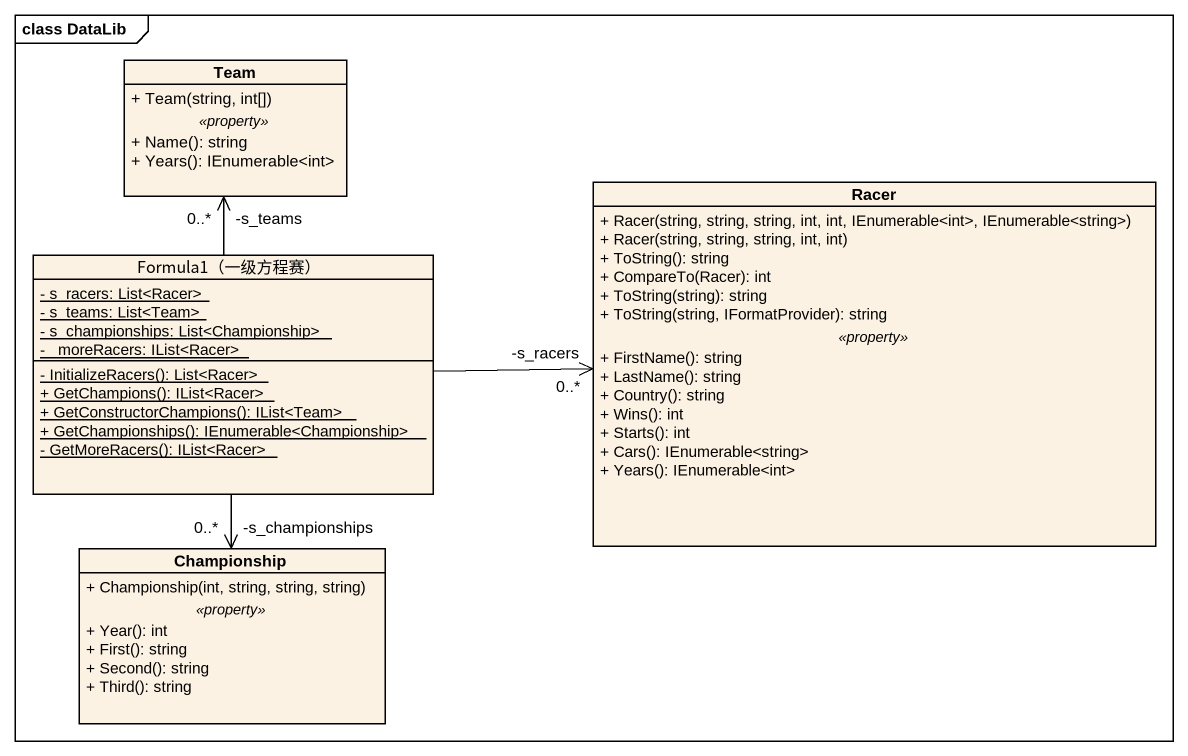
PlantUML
@startuml
mainframe class DataLib
hide circle
hide empty members
skinparam classAttributeIconSize 0
class Team {
  + Team(string, int[])
  .. <<property>> ..
  + Name(): string
  + Years(): IEnumerable<int>
}
class Racer {
  + Racer(string, string, string, int, int, IEnumerable<int>, IEnumerable<string>)
  + Racer(string, string, string, int, int)
  + ToString(): string
  + CompareTo(Racer): int
  + ToString(string): string
  + ToString(string, IFormatProvider): string
  .. <<property>> ..
  + FirstName(): string
  + LastName(): string
  + Country(): string
  + Wins(): int
  + Starts(): int
  + Cars(): IEnumerable<string>
  + Years(): IEnumerable<int>
}
class "Formula1（一级方程赛）" as Formula1_一级方程赛 {
  {static} - s_racers: List<Racer>
  {static} - s_teams: List<Team>
  {static} - s_championships: List<Championship>
  {static} - _moreRacers: IList<Racer>
  {static} - InitializeRacers(): List<Racer>
  {static} + GetChampions(): IList<Racer>
  {static} + GetConstructorChampions(): IList<Team>
  {static} + GetChampionships(): IEnumerable<Championship>
  {static} - GetMoreRacers(): IList<Racer>
}
class Championship {
  + Championship(int, string, string, string)
  .. <<property>> ..
  + Year(): int
  + First(): string
  + Second(): string
  + Third(): string
}
Formula1_一级方程赛 -up-> "-s_teams\n0..*" Team
Formula1_一级方程赛 -right-> "-s_racers\n0..*" Racer
Formula1_一级方程赛 --> "-s_championships\n0..*" Championship
@enduml
